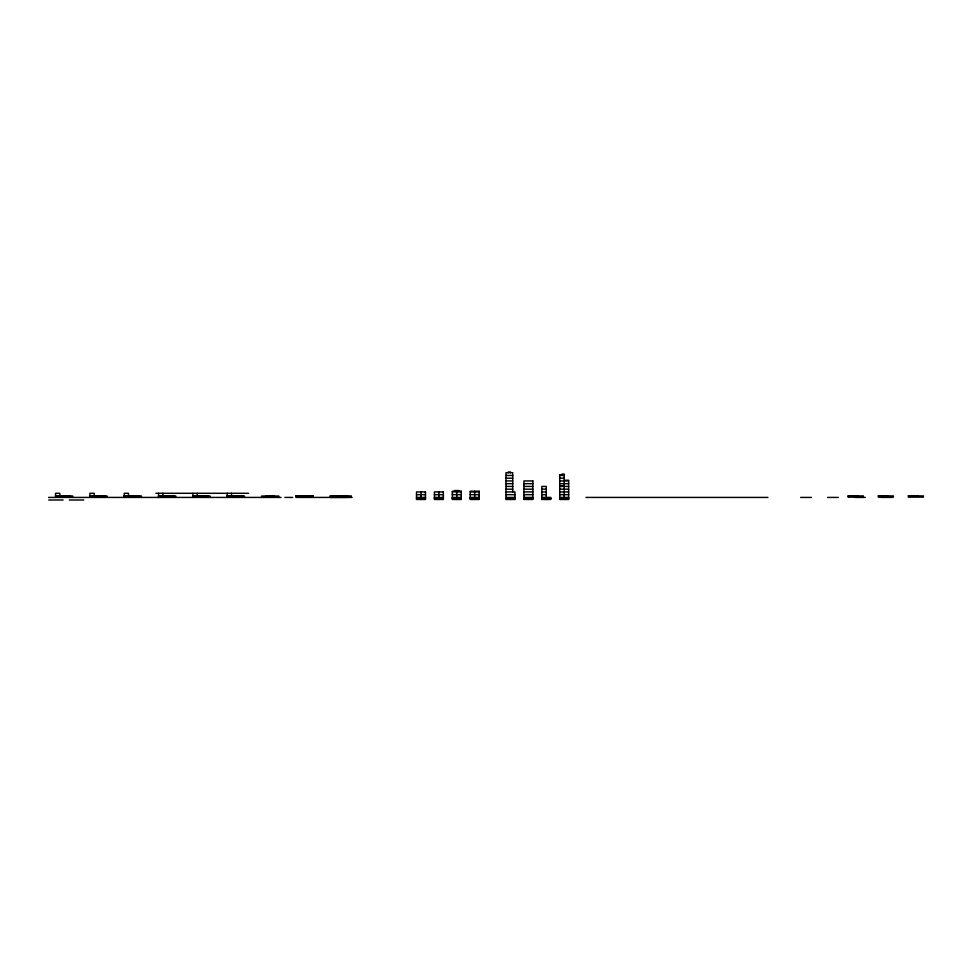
<?xml version="1.0" encoding="UTF-8"?>
<svg xmlns="http://www.w3.org/2000/svg" width="972" height="972" viewBox="0 0 972 972"><rect width="100%" height="100%" fill="white"/><g stroke="black" fill="none" stroke-linecap="round" stroke-linejoin="round"><path stroke-width="1.46" d="M848.337 495.902L863.343 495.902L863.343 497.154L848.337 497.154L848.337 495.72L852.092 495.902M564.185 474.749L559.714 474.749L559.714 499.474L568.656 499.474L568.656 480.241L564.185 480.241M506.011 475.442L512.73 475.442M559.714 475.442L564.185 475.442M506.011 478.188L512.73 478.188M559.714 478.188L564.185 478.188M506.011 480.933L512.73 480.933M559.714 480.933L568.656 480.933M506.011 483.679L512.73 483.679M523.908 483.679L532.863 483.679M559.714 483.679L568.656 483.679M559.714 485.745L564.185 485.745M506.011 486.425L512.73 486.425M523.908 486.425L532.863 486.425M559.714 486.425L568.656 486.425M506.011 489.171L512.73 489.171M523.908 489.171L532.863 489.171M541.817 489.171L546.288 489.171M559.714 489.171L568.656 489.171M452.32 491.917L461.263 491.917M470.217 491.917L479.16 491.917M506.011 491.917L514.966 491.917L514.966 499.474L506.011 499.474L506.011 472.696L512.73 472.696L512.73 491.917M523.908 491.917L532.863 491.917M541.817 491.917L546.288 491.917M559.714 491.917L568.656 491.917M155.872 493.29L248.662 493.29M416.514 494.663L425.469 494.663M434.423 494.663L443.366 494.663M452.32 494.663L461.263 494.663M470.217 494.663L479.16 494.663M506.011 494.663L514.966 494.663M523.908 494.663L532.863 494.663M541.817 494.663L546.288 494.663M559.714 494.663L568.656 494.663M55.55 495.769L59.851 495.769M61.965 495.769L70.227 495.769M89.898 495.769L94.187 495.769M96.301 495.769L105.255 495.769M124.234 495.769L128.523 495.769M130.649 495.769L139.531 495.769M158.57 495.769L162.859 495.769M164.718 495.769L173.879 495.769M192.906 495.769L197.207 495.769M199.053 495.769L208.263 495.769M227.241 495.769L231.543 495.769M233.134 495.769L243.134 495.769M341.609 495.72L346.117 495.72M853.72 495.72L858.215 495.72M883.73 495.72L888.238 495.72M913.765 495.72L918.261 495.72M55.55 495.987L72.718 495.987L72.718 497.421M89.898 495.987L107.066 495.987L107.066 497.421M124.234 495.987L141.402 495.987L141.402 497.421M265.878 495.987L274.469 495.987M330.261 495.927L351.257 495.902L351.257 497.154L346.749 497.154M878.36 495.902L893.377 495.902L893.377 497.154L878.36 497.154L878.36 495.72L882.114 495.902M908.383 495.902L923.4 495.902L923.4 497.154L908.383 497.154L908.383 495.72L912.137 495.902M48.6 497.421L281.017 497.421M284.869 497.421L292.718 497.421M352.18 497.421L295.925 497.421L295.925 495.854M416.514 497.421L425.469 497.421M434.423 497.421L443.366 497.421M452.32 497.421L461.263 497.421M470.217 497.421L479.16 497.421M506.011 497.421L514.966 497.421M523.908 497.421L532.863 497.421M541.817 497.421L550.76 497.421L550.76 499.474L541.817 499.474L541.817 486.425L546.288 486.425L546.288 497.421M559.714 497.421L568.656 497.421M585.97 497.421L767.929 497.421M800.661 497.421L811.426 497.421M827.585 497.421L838.362 497.421M854.522 497.421L865.299 497.421M881.458 497.421L892.223 497.421M416.514 498.101L425.469 498.101M434.423 498.101L443.366 498.101M452.32 498.101L461.263 498.101M470.217 498.101L479.16 498.101M506.011 498.101L514.966 498.101M523.908 498.101L532.863 498.101M541.817 498.101L550.76 498.101M559.714 498.101L568.656 498.101M416.514 498.794L425.469 498.794M434.423 498.794L443.366 498.794M452.32 498.794L461.263 498.794M470.217 498.794L479.16 498.794M506.011 498.794L514.966 498.794M523.908 498.794L532.863 498.794M541.817 498.794L550.76 498.794M559.714 498.794L568.656 498.794M48.709 499.997L63.131 499.997M69.304 499.997L83.726 499.997M848.337 495.72L848.337 497.154M564.185 497.421L564.185 474.069L561.95 474.069L561.95 474.749M564.185 498.101L564.185 499.474M546.288 498.101L546.288 499.474M528.391 498.101L528.391 499.474M510.494 472.696L510.494 472.003L508.247 472.003L508.247 472.696M510.494 498.101L510.494 499.474M474.688 491.237L474.688 497.421M474.688 498.101L474.688 499.474M459.027 491.237L459.027 490.544L454.556 490.544L454.556 491.237M456.791 491.237L456.791 497.421M456.791 498.101L456.791 499.474M438.894 491.917L438.894 497.421M438.894 498.101L438.894 499.474M420.998 491.917L420.998 497.421M420.998 498.101L420.998 499.474M339.993 495.902L336.239 495.902M313.093 495.854L313.093 497.421M307.188 495.987L307.188 497.421M305.427 495.854L305.427 497.421M303.592 495.854L303.592 497.421M301.83 495.987L301.83 497.421M278.757 497.421L278.757 496.036L261.59 496.036L261.59 497.421M244.422 497.421L244.422 495.987L227.241 495.987L227.241 497.421L227.241 493.29M231.543 493.29L231.543 496.036M210.074 497.421L210.074 495.987L192.906 495.987L192.906 497.421L192.906 493.29M197.207 493.29L197.207 496.036M175.738 497.421L175.738 495.987L158.57 495.987L158.57 497.421L158.57 493.29M162.859 493.29L162.859 496.036M128.523 496.036L128.523 493.29L124.234 493.29L124.234 497.421M94.187 496.036L94.187 493.29L89.898 493.29L89.898 497.421M59.851 496.036L59.851 493.29L55.55 493.29L55.55 497.421M532.863 480.933L523.908 480.933L523.908 499.474L532.863 499.474L532.863 480.933M461.263 491.237L452.32 491.237L452.32 499.474L461.263 499.474L461.263 491.237M479.16 491.237L470.217 491.237L470.217 499.474L479.16 499.474L479.16 491.237M425.469 491.917L416.514 491.917L416.514 499.474L425.469 499.474L425.469 491.917M443.366 491.917L434.423 491.917L434.423 499.474L443.366 499.474L443.366 491.917M313.093 495.987L295.925 495.987L313.093 496.036M347.429 496.024L330.261 496.024L330.261 497.421L347.429 497.385L347.429 496.036"/></g></svg>
